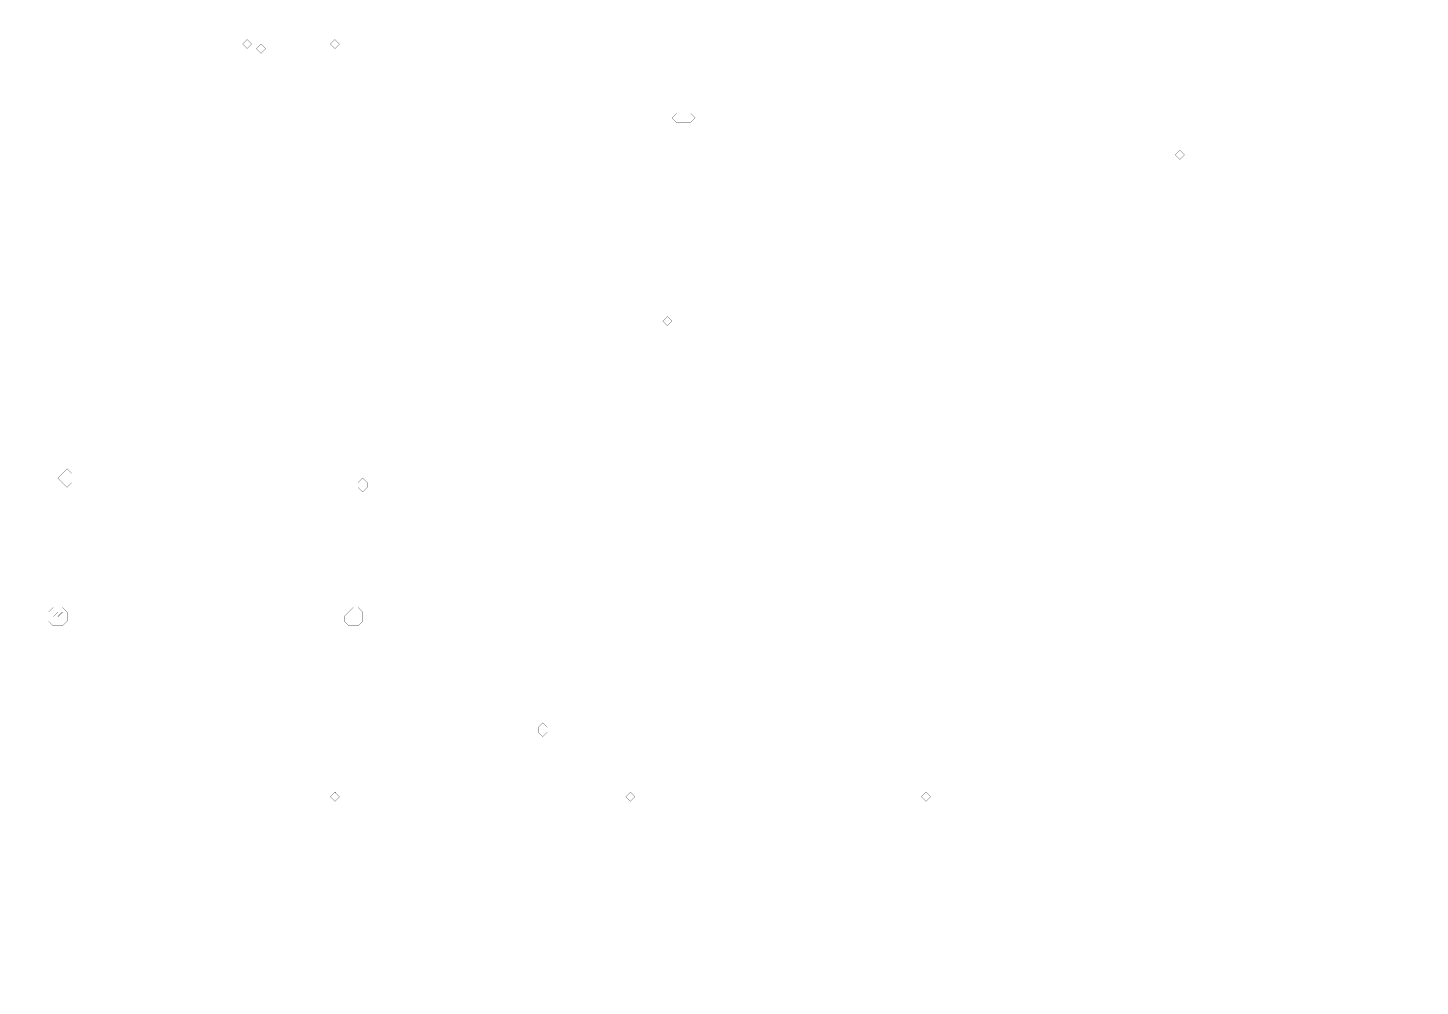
# Model space of a CAD drawing. Header units: metres. Extents: x 0 to 4914, y -4914 to 0.
# Drawn here: x 2014 to 4914, y -4914 to -2918 of the extents above; entities that cross this region are included whole.
import ezdxf

# ---------------------------------------------------------------- set-up
doc = ezdxf.new("R2010")
doc.units = ezdxf.units.M
for name, color, linetype in [('conductor', 1, 'Continuous'), ('dielectric', 8, 'Continuous'), ('substrate', 5, 'Continuous')]:
    doc.layers.add(name, color=color, linetype=linetype)

msp = doc.modelspace()

# ---------------------------------------------------------------- linework, layer by layer
at = {"layer": 'conductor', "const_width": 0.5}
for points in [[(2076.9, -4134.6), (2067.3, -4144.2), (2076.9, -4144.2), (2086.5, -4134.6)], [(2701.9, -4134.6)]]:
    msp.add_lwpolyline(points, close=True, dxfattribs=at)
at = {"layer": 'dielectric', "const_width": 0.5}
for points in [[(4576.9, -4269.2)], [(4576.9, -4288.4)]]:
    msp.add_lwpolyline(points, close=True, dxfattribs=at)
at = {"layer": 'substrate', "const_width": 0.5}
msp.add_lwpolyline([(2009.6, -4913.4), (2019.2, -4913.4), (2028.8, -4913.4), (2038.4, -4913.4), (2048, -4913.4), (2057.7, -4913.4), (2067.3, -4913.4), (2076.9, -4913.4), (2086.5, -4913.4), (2096.1, -4913.4), (2105.7, -4913.4), (2115.4, -4913.4), (2125, -4913.4), (2134.6, -4913.4), (2144.2, -4913.4), (2153.8, -4913.4), (2163.4, -4913.4), (2173, -4913.4), (2182.7, -4913.4), (2192.3, -4913.4), (2201.9, -4913.4), (2211.5, -4913.4), (2221.1, -4913.4), (2230.7, -4913.4), (2240.3, -4913.4), (2250, -4913.4), (2259.6, -4913.4), (2269.2, -4913.4), (2278.8, -4913.4), (2288.4, -4913.4), (2298, -4913.4), (2307.7, -4913.4), (2317.3, -4913.4), (2326.9, -4913.4), (2336.5, -4913.4), (2346.1, -4913.4), (2355.7, -4913.4), (2365.3, -4913.4), (2375, -4913.4), (2384.6, -4913.4), (2394.2, -4913.4), (2403.8, -4913.4), (2413.4, -4913.4), (2423, -4913.4), (2432.7, -4913.4), (2442.3, -4913.4), (2451.9, -4913.4), (2461.5, -4913.4), (2471.1, -4913.4), (2480.7, -4913.4), (2490.3, -4913.4), (2500, -4913.4), (2509.6, -4913.4), (2519.2, -4913.4), (2528.8, -4913.4), (2538.4, -4913.4), (2548, -4913.4), (2557.7, -4913.4), (2567.3, -4913.4), (2576.9, -4913.4), (2586.5, -4913.4), (2596.1, -4913.4), (2605.7, -4913.4), (2615.3, -4913.4), (2625, -4913.4), (2634.6, -4913.4), (2644.2, -4913.4), (2653.8, -4913.4), (2663.4, -4913.4), (2673, -4913.4), (2682.7, -4913.4), (2692.3, -4913.4), (2701.9, -4913.4), (2711.5, -4913.4), (2721.1, -4913.4), (2730.7, -4913.4), (2740.3, -4913.4), (2750, -4913.4), (2759.6, -4913.4), (2769.2, -4913.4), (2778.8, -4913.4), (2788.4, -4913.4), (2798, -4913.4), (2807.6, -4913.4), (2817.3, -4913.4), (2826.9, -4913.4), (2836.5, -4913.4), (2846.1, -4913.4), (2855.7, -4913.4), (2865.3, -4913.4), (2875, -4913.4), (2884.6, -4913.4), (2894.2, -4913.4), (2903.8, -4913.4), (2913.4, -4913.4), (2923, -4913.4), (2932.6, -4913.4), (2942.3, -4913.4), (2951.9, -4913.4), (2961.5, -4913.4), (2971.1, -4913.4), (2980.7, -4913.4), (2990.3, -4913.4), (3000, -4913.4), (3009.6, -4913.4), (3019.2, -4913.4), (3028.8, -4913.4), (3038.4, -4913.4), (3048, -4913.4), (3057.6, -4913.4), (3067.3, -4913.4), (3076.9, -4913.4), (3086.5, -4913.4), (3096.1, -4913.4), (3105.7, -4913.4), (3115.3, -4913.4), (3125, -4913.4), (3134.6, -4913.4), (3144.2, -4913.4), (3153.8, -4913.4), (3163.4, -4913.4), (3173, -4913.4), (3182.6, -4913.4), (3192.3, -4913.4), (3201.9, -4913.4), (3211.5, -4913.4), (3221.1, -4913.4), (3230.7, -4913.4), (3240.3, -4913.4), (3249.9, -4913.4), (3259.6, -4913.4), (3269.2, -4913.4), (3278.8, -4913.4), (3288.4, -4913.4), (3298, -4913.4), (3307.6, -4913.4), (3317.3, -4913.4), (3326.9, -4913.4), (3336.5, -4913.4), (3346.1, -4913.4), (3355.7, -4913.4), (3365.3, -4913.4), (3374.9, -4913.4), (3384.6, -4913.4), (3394.2, -4913.4), (3403.8, -4913.4), (3413.4, -4913.4), (3423, -4913.4), (3432.6, -4913.4), (3442.3, -4913.4), (3451.9, -4913.4), (3461.5, -4913.4), (3471.1, -4913.4), (3480.7, -4913.4), (3490.3, -4913.4), (3499.9, -4913.4), (3509.6, -4913.4), (3519.2, -4913.4), (3528.8, -4913.4), (3538.4, -4913.4), (3548, -4913.4), (3557.6, -4913.4), (3567.3, -4913.4), (3576.9, -4913.4), (3586.5, -4913.4), (3596.1, -4913.4), (3605.7, -4913.4), (3615.3, -4913.4), (3624.9, -4913.4), (3634.6, -4913.4), (3644.2, -4913.4), (3653.8, -4913.4), (3663.4, -4913.4), (3673, -4913.4), (3682.6, -4913.4), (3692.2, -4913.4), (3701.9, -4913.4), (3711.5, -4913.4), (3721.1, -4913.4), (3730.7, -4913.4), (3740.3, -4913.4), (3749.9, -4913.4), (3759.6, -4913.4), (3769.2, -4913.4), (3778.8, -4913.4), (3788.4, -4913.4), (3798, -4913.4), (3807.6, -4913.4), (3817.2, -4913.4), (3826.9, -4913.4), (3836.5, -4913.4), (3846.1, -4913.4), (3855.7, -4913.4), (3865.3, -4913.4), (3874.9, -4913.4), (3884.6, -4913.4), (3894.2, -4913.4), (3903.8, -4913.4), (3913.4, -4913.4), (3923, -4913.4), (3932.6, -4913.4), (3942.2, -4913.4), (3951.9, -4913.4), (3961.5, -4913.4), (3971.1, -4913.4), (3980.7, -4913.4), (3990.3, -4913.4), (3999.9, -4913.4), (4009.6, -4913.4), (4019.2, -4913.4), (4028.8, -4913.4), (4038.4, -4913.4), (4048, -4913.4), (4057.6, -4913.4), (4067.2, -4913.4), (4076.9, -4913.4), (4086.5, -4913.4), (4096.1, -4913.4), (4105.7, -4913.4), (4115.3, -4913.4), (4124.9, -4913.4), (4134.6, -4913.4), (4144.2, -4913.4), (4153.8, -4913.4), (4163.4, -4913.4), (4173, -4913.4), (4182.6, -4913.4), (4192.2, -4913.4), (4201.9, -4913.4), (4211.5, -4913.4), (4221.1, -4913.4), (4230.7, -4913.4), (4240.3, -4913.4), (4249.9, -4913.4), (4259.5, -4913.4), (4269.2, -4913.4), (4278.8, -4913.4), (4288.4, -4913.4), (4298, -4913.4), (4307.6, -4913.4), (4317.2, -4913.4), (4326.9, -4913.4), (4336.5, -4913.4), (4346.1, -4913.4), (4355.7, -4913.4), (4365.3, -4913.4), (4374.9, -4913.4), (4384.5, -4913.4), (4394.2, -4913.4), (4403.8, -4913.4), (4413.4, -4913.4), (4423, -4913.4), (4432.6, -4913.4), (4442.2, -4913.4), (4451.9, -4913.4), (4461.5, -4913.4), (4471.1, -4913.4), (4480.7, -4913.4), (4490.3, -4913.4), (4499.9, -4913.4), (4509.5, -4913.4), (4519.2, -4913.4), (4528.8, -4913.4), (4538.4, -4913.4), (4548, -4913.4), (4557.6, -4913.4), (4567.2, -4913.4), (4576.9, -4913.4), (4586.5, -4913.4), (4596.1, -4913.4), (4605.7, -4913.4), (4615.3, -4913.4), (4624.9, -4913.4), (4634.5, -4913.4), (4644.2, -4913.4), (4653.8, -4913.4), (4663.4, -4913.4), (4673, -4913.4), (4682.6, -4913.4), (4692.2, -4913.4), (4701.8, -4913.4), (4711.5, -4913.4), (4721.1, -4913.4), (4730.7, -4913.4), (4740.3, -4913.4), (4749.9, -4913.4), (4759.5, -4913.4), (4769.2, -4913.4), (4778.8, -4913.4), (4788.4, -4913.4), (4798, -4913.4), (4807.6, -4913.4), (4817.2, -4913.4), (4826.8, -4913.4), (4836.5, -4913.4), (4846.1, -4913.4), (4855.7, -4913.4), (4865.3, -4913.4), (4874.9, -4913.4), (4884.5, -4913.4), (4894.2, -4913.4), (4903.8, -4913.4), (4913.4, -4913.4), (4913.4, -4903.8), (4913.4, -4894.2), (4913.4, -4884.5), (4913.4, -4874.9), (4913.4, -4865.3), (4913.4, -4855.7), (4913.4, -4846.1), (4913.4, -4836.5), (4913.4, -4826.8), (4913.4, -4817.2), (4913.4, -4807.6), (4913.4, -4798), (4913.4, -4788.4), (4913.4, -4778.8), (4913.4, -4769.2), (4913.4, -4759.5), (4913.4, -4749.9), (4913.4, -4740.3), (4913.4, -4730.7), (4913.4, -4721.1), (4913.4, -4711.5), (4913.4, -4701.8), (4913.4, -4692.2), (4913.4, -4682.6), (4913.4, -4673), (4913.4, -4663.4), (4913.4, -4653.8), (4913.4, -4644.2), (4913.4, -4634.5), (4913.4, -4624.9), (4913.4, -4615.3), (4913.4, -4605.7), (4913.4, -4596.1), (4913.4, -4586.5), (4913.4, -4576.9), (4913.4, -4567.2), (4913.4, -4557.6), (4913.4, -4548), (4913.4, -4538.4), (4913.4, -4528.8), (4913.4, -4519.2), (4913.4, -4509.5), (4913.4, -4499.9), (4913.4, -4490.3), (4913.4, -4480.7), (4913.4, -4471.1), (4913.4, -4461.5), (4913.4, -4451.9), (4913.4, -4442.2), (4913.4, -4432.6), (4913.4, -4423), (4913.4, -4413.4), (4913.4, -4403.8), (4913.4, -4394.2), (4913.4, -4384.5), (4913.4, -4374.9), (4913.4, -4365.3), (4913.4, -4355.7), (4913.4, -4346.1), (4913.4, -4336.5), (4913.4, -4326.9), (4913.4, -4317.2), (4913.4, -4307.6), (4913.4, -4298), (4913.4, -4288.4), (4913.4, -4278.8), (4913.4, -4269.2), (4913.4, -4259.5), (4913.4, -4249.9), (4913.4, -4240.3), (4913.4, -4230.7), (4913.4, -4221.1), (4913.4, -4211.5), (4913.4, -4201.9), (4913.4, -4192.2), (4913.4, -4182.6), (4913.4, -4173), (4913.4, -4163.4), (4913.4, -4153.8), (4913.4, -4144.2), (4913.4, -4134.6), (4913.4, -4124.9), (4913.4, -4115.3), (4913.4, -4105.7), (4913.4, -4096.1), (4913.4, -4086.5), (4913.4, -4076.9), (4913.4, -4067.2), (4913.4, -4057.6), (4913.4, -4048), (4913.4, -4038.4), (4913.4, -4028.8), (4913.4, -4019.2), (4913.4, -4009.6), (4913.4, -3999.9), (4913.4, -3990.3), (4913.4, -3980.7), (4913.4, -3971.1), (4913.4, -3961.5), (4913.4, -3951.9), (4913.4, -3942.2), (4913.4, -3932.6), (4913.4, -3923), (4913.4, -3913.4), (4913.4, -3903.8), (4913.4, -3894.2), (4913.4, -3884.6), (4913.4, -3874.9), (4913.4, -3865.3), (4913.4, -3855.7), (4913.4, -3846.1), (4913.4, -3836.5), (4913.4, -3826.9), (4913.4, -3817.2), (4913.4, -3807.6), (4913.4, -3798), (4913.4, -3788.4), (4913.4, -3778.8), (4913.4, -3769.2), (4913.4, -3759.6), (4913.4, -3749.9), (4913.4, -3740.3), (4913.4, -3730.7), (4913.4, -3721.1), (4913.4, -3711.5), (4913.4, -3701.9), (4913.4, -3692.2), (4913.4, -3682.6), (4913.4, -3673), (4913.4, -3663.4), (4913.4, -3653.8), (4913.4, -3644.2), (4913.4, -3634.6), (4913.4, -3624.9), (4913.4, -3615.3), (4913.4, -3605.7), (4913.4, -3596.1), (4913.4, -3586.5), (4913.4, -3576.9), (4913.4, -3567.3), (4913.4, -3557.6), (4913.4, -3548), (4913.4, -3538.4), (4913.4, -3528.8), (4913.4, -3519.2), (4913.4, -3509.6), (4913.4, -3499.9), (4913.4, -3490.3), (4913.4, -3480.7), (4913.4, -3471.1), (4913.4, -3461.5), (4913.4, -3451.9), (4913.4, -3442.3), (4913.4, -3432.6), (4913.4, -3423), (4913.4, -3413.4), (4913.4, -3403.8), (4913.4, -3394.2), (4913.4, -3384.6), (4913.4, -3374.9), (4913.4, -3365.3), (4913.4, -3355.7), (4913.4, -3346.1), (4913.4, -3336.5), (4913.4, -3326.9), (4913.4, -3317.3), (4913.4, -3307.6), (4913.4, -3298), (4913.4, -3288.4), (4913.4, -3278.8), (4913.4, -3269.2), (4913.4, -3259.6), (4913.4, -3249.9), (4913.4, -3240.3), (4913.4, -3230.7), (4913.4, -3221.1), (4913.4, -3211.5), (4913.4, -3201.9), (4913.4, -3192.3), (4913.4, -3182.6), (4913.4, -3173), (4913.4, -3163.4), (4913.4, -3153.8), (4913.4, -3144.2), (4913.4, -3134.6), (4913.4, -3125), (4913.4, -3115.3), (4913.4, -3105.7), (4913.4, -3096.1), (4913.4, -3086.5), (4913.4, -3076.9), (4913.4, -3067.3), (4913.4, -3057.6), (4913.4, -3048), (4913.4, -3038.4), (4913.4, -3028.8), (4913.4, -3019.2), (4913.4, -3009.6), (4913.4, -3000), (4913.4, -2990.3), (4913.4, -2980.7), (4913.4, -2971.1), (4913.4, -2961.5), (4913.4, -2951.9), (4913.4, -2942.3), (4913.4, -2932.6), (4913.4, -2923), (4913.4, -2913.4)], dxfattribs=at)
for points in [[(2461.5, -2951.9), (2471.1, -2942.3), (2480.7, -2951.9), (2471.1, -2961.5)], [(2490.3, -2961.5), (2500, -2951.9), (2509.6, -2961.5), (2500, -2971.1)], [(2644.2, -2951.9), (2653.8, -2942.3), (2663.4, -2951.9), (2653.8, -2961.5)], [(3355.7, -3105.7), (3365.3, -3096.1), (3374.9, -3096.1), (3384.6, -3096.1), (3394.2, -3096.1), (3403.8, -3105.7), (3394.2, -3115.3), (3384.6, -3115.3), (3374.9, -3115.3), (3365.3, -3115.3)], [(4403.8, -3182.6), (4413.4, -3173), (4423, -3182.6), (4413.4, -3192.3)], [(3336.5, -3528.8), (3346.1, -3519.2), (3355.7, -3528.8), (3346.1, -3538.4)], [(2086.5, -3846.1), (2096.1, -3836.5), (2105.7, -3846.1), (2105.7, -3855.7), (2105.7, -3865.3), (2096.1, -3874.9), (2086.5, -3865.3), (2076.9, -3855.7)], [(2701.9, -3865.3), (2711.5, -3855.7), (2721.1, -3865.3), (2721.1, -3874.9), (2711.5, -3884.6), (2701.9, -3874.9)], [(2057.7, -4134.6), (2067.3, -4124.9), (2076.9, -4124.9), (2086.5, -4124.9), (2096.1, -4134.6), (2096.1, -4144.2), (2096.1, -4153.8), (2086.5, -4163.4), (2076.9, -4163.4), (2067.3, -4163.4), (2057.7, -4153.8), (2057.7, -4144.2)], [(2682.7, -4134.6), (2692.3, -4124.9), (2701.9, -4124.9), (2711.5, -4134.6), (2711.5, -4144.2), (2711.5, -4153.8), (2701.9, -4163.4), (2692.3, -4163.4), (2682.7, -4163.4), (2673, -4153.8), (2673, -4144.2)], [(3076.9, -4374.9), (3086.5, -4365.3), (3096.1, -4374.9), (3096.1, -4384.5), (3086.5, -4394.2), (3076.9, -4384.5)], [(2644.2, -4519.2), (2653.8, -4509.5), (2663.4, -4519.2), (2653.8, -4528.8)], [(3259.6, -4519.2), (3269.2, -4509.5), (3278.8, -4519.2), (3269.2, -4528.8)], [(3874.9, -4519.2), (3884.6, -4509.5), (3894.2, -4519.2), (3884.6, -4528.8)]]:
    msp.add_lwpolyline(points, close=True, dxfattribs=at)

doc.saveas('drawing.dxf')
